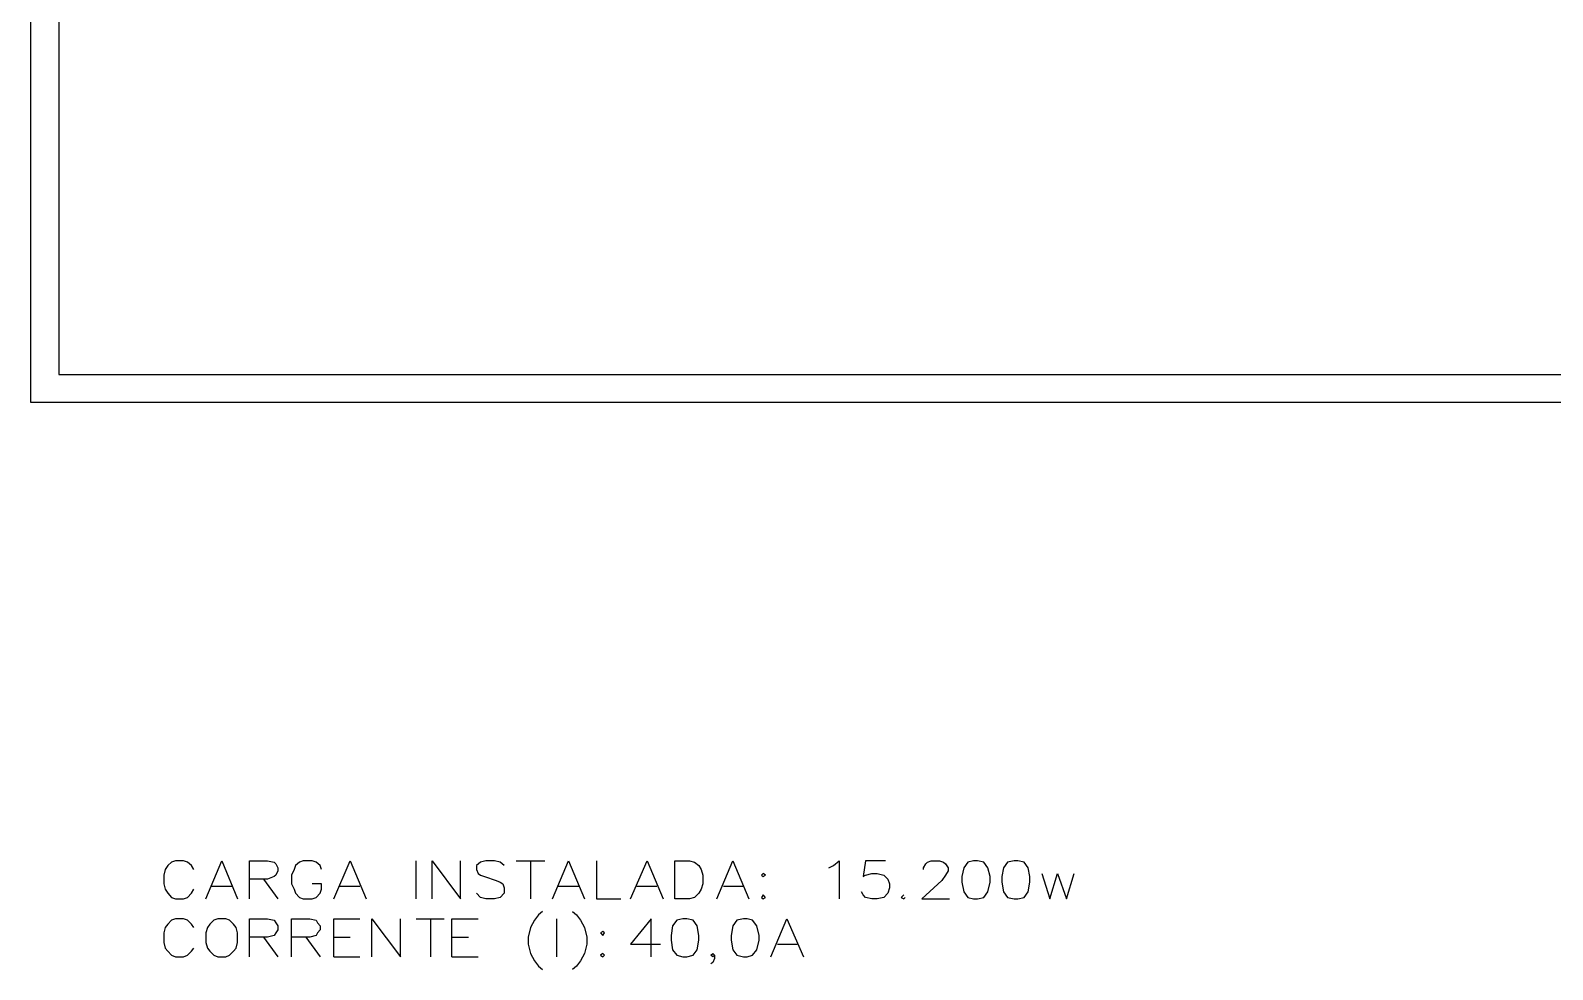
# Model space of a CAD drawing. Header units: millimetres. Extents: x 3240 to 3412, y 1366 to 1426.
# Drawn here: x 3246.25 to 3254.36, y 1381.08 to 1386.09 of the extents above; entities that cross this region are included whole.
import ezdxf

# ---------------------------------------------------------------- set-up
doc = ezdxf.new("R2010")
doc.units = ezdxf.units.MM

msp = doc.modelspace()

# ---------------------------------------------------------------- linework, layer by layer
at = {"color": 7, "linetype": 'Continuous', "lineweight": -2, "true_color": 0x000007}
for points in [[(3246.2467, 1419.7646), (3246.2467, 1384.1099), (3301.1164, 1384.1099), (3301.1164, 1419.7646)], [(3246.3989, 1419.7646), (3246.3989, 1384.2588), (3300.9642, 1384.2588), (3300.9642, 1419.7646)]]:
    msp.add_lwpolyline(points, dxfattribs=at)
at = {"color": 7, "linetype": 'Continuous', "lineweight": 25, "true_color": 0x000007}
for points in [[(3247.1183, 1381.6175), (3247.1051, 1381.639), (3247.0852, 1381.6555), (3247.0637, 1381.6638), (3247.0207, 1381.6638), (3246.9992, 1381.6555), (3246.9794, 1381.639), (3246.9661, 1381.6175), (3246.9579, 1381.5877), (3246.9579, 1381.5414), (3246.9661, 1381.5116), (3246.9794, 1381.4901), (3246.9992, 1381.4686), (3247.0207, 1381.4604), (3247.0637, 1381.4604), (3247.0852, 1381.4686), (3247.1051, 1381.4901), (3247.1183, 1381.5116)], [(3247.1828, 1381.4604), (3247.2672, 1381.6638), (3247.3515, 1381.4604)], [(3247.4144, 1381.4604), (3247.4144, 1381.6638), (3247.5119, 1381.6638), (3247.5467, 1381.6555), (3247.5549, 1381.6473), (3247.5665, 1381.6258), (3247.5665, 1381.6092), (3247.5549, 1381.5877), (3247.5467, 1381.5794), (3247.5119, 1381.5662), (3247.4144, 1381.5662)], [(3247.7997, 1381.6175), (3247.7914, 1381.639), (3247.7699, 1381.6555), (3247.7501, 1381.6638), (3247.7021, 1381.6638), (3247.6823, 1381.6555), (3247.6608, 1381.639), (3247.6525, 1381.6175), (3247.6393, 1381.5877), (3247.6393, 1381.5414), (3247.6525, 1381.5116), (3247.6608, 1381.4901), (3247.6823, 1381.4686), (3247.7021, 1381.4604), (3247.7501, 1381.4604), (3247.7699, 1381.4686), (3247.7914, 1381.4901), (3247.7997, 1381.5116), (3247.7997, 1381.5414), (3247.7501, 1381.5414)], [(3247.8642, 1381.4604), (3247.9519, 1381.6638), (3248.0379, 1381.4604)], [(3248.3041, 1381.4604), (3248.3041, 1381.6638), (3248.3041, 1381.6638)], [(3248.3885, 1381.4604), (3248.3885, 1381.6638), (3248.5407, 1381.4604), (3248.5407, 1381.6638)], [(3248.7739, 1381.639), (3248.7524, 1381.6555), (3248.7226, 1381.6638), (3248.6763, 1381.6638), (3248.6465, 1381.6555), (3248.625, 1381.639), (3248.625, 1381.6175), (3248.6349, 1381.596), (3248.6465, 1381.5877), (3248.668, 1381.5794), (3248.7309, 1381.5579), (3248.7524, 1381.5497), (3248.7656, 1381.5414), (3248.7739, 1381.5199), (3248.7739, 1381.4901), (3248.7524, 1381.4686), (3248.7226, 1381.4604), (3248.6763, 1381.4604), (3248.6465, 1381.4686), (3248.625, 1381.4901)], [(3248.8367, 1381.6638), (3248.9905, 1381.6638), (3248.9905, 1381.6638)], [(3248.9144, 1381.6638), (3248.9144, 1381.4604), (3248.9144, 1381.4604)], [(3249.0319, 1381.4604), (3249.1162, 1381.6638), (3249.2022, 1381.4604)], [(3249.2651, 1381.6638), (3249.2651, 1381.4604), (3249.3957, 1381.4604)], [(3249.447, 1381.4604), (3249.5363, 1381.6638), (3249.6206, 1381.4604)], [(3249.9084, 1381.4604), (3249.9928, 1381.6638), (3250.0788, 1381.4604)], [(3250.5055, 1381.6258), (3250.5303, 1381.639), (3250.5601, 1381.6638), (3250.5601, 1381.4604)], [(3250.8065, 1381.6638), (3250.7006, 1381.6638), (3250.6874, 1381.5794), (3250.7006, 1381.5877), (3250.7337, 1381.596), (3250.7635, 1381.596), (3250.7982, 1381.5877), (3250.8197, 1381.5662), (3250.828, 1381.5414), (3250.828, 1381.5199), (3250.8197, 1381.4901), (3250.7982, 1381.4686), (3250.7635, 1381.4604), (3250.7337, 1381.4604), (3250.7006, 1381.4686), (3250.6874, 1381.4819), (3250.6791, 1381.4984)], [(3251.0099, 1381.6175), (3251.0099, 1381.6258), (3251.0215, 1381.6473), (3251.0314, 1381.6555), (3251.0513, 1381.6638), (3251.0943, 1381.6638), (3251.1158, 1381.6555), (3251.1274, 1381.6473), (3251.1406, 1381.6258), (3251.1406, 1381.6092), (3251.1274, 1381.5877), (3251.1075, 1381.5579), (3251.0017, 1381.4604), (3251.1489, 1381.4604)], [(3247.4904, 1381.5662), (3247.5665, 1381.4604), (3247.5665, 1381.4604)], [(3251.6401, 1381.596), (3251.6831, 1381.4604), (3251.7244, 1381.596), (3251.7724, 1381.4604), (3251.8137, 1381.596)], [(3247.2109, 1381.5282), (3247.3217, 1381.5282), (3247.3217, 1381.5282)], [(3247.8973, 1381.5282), (3248.0031, 1381.5282), (3248.0031, 1381.5282)], [(3249.0616, 1381.5282), (3249.1724, 1381.5282), (3249.1724, 1381.5282)], [(3249.4817, 1381.5282), (3249.5876, 1381.5282), (3249.5876, 1381.5282)], [(3249.9432, 1381.5282), (3250.049, 1381.5282), (3250.049, 1381.5282)], [(3250.9041, 1381.4819), (3250.8908, 1381.4686), (3250.9041, 1381.4604), (3250.9123, 1381.4686)], [(3248.9773, 1381.3926), (3248.9558, 1381.376), (3248.9343, 1381.3462), (3248.9144, 1381.3082), (3248.9012, 1381.2569), (3248.9012, 1381.2189), (3248.9144, 1381.1693), (3248.9343, 1381.1296), (3248.9558, 1381.1015), (3248.9773, 1381.0833)], [(3249.1377, 1381.3926), (3249.1592, 1381.376), (3249.1807, 1381.3462), (3249.2022, 1381.3082), (3249.2138, 1381.2569), (3249.2138, 1381.2189), (3249.2022, 1381.1693), (3249.1807, 1381.1296), (3249.1592, 1381.1015), (3249.1377, 1381.0833)], [(3247.1183, 1381.3082), (3247.1051, 1381.3247), (3247.0852, 1381.3462), (3247.0637, 1381.3545), (3247.0207, 1381.3545), (3246.9992, 1381.3462), (3246.9794, 1381.3247), (3246.9661, 1381.3082), (3246.9579, 1381.2784), (3246.9579, 1381.2272), (3246.9661, 1381.1974), (3246.9794, 1381.1809), (3246.9992, 1381.1594), (3247.0207, 1381.1511), (3247.0637, 1381.1511), (3247.0852, 1381.1594), (3247.1051, 1381.1809), (3247.1183, 1381.1974)], [(3247.4144, 1381.1511), (3247.4144, 1381.3545), (3247.5119, 1381.3545), (3247.5467, 1381.3462), (3247.5549, 1381.333), (3247.5665, 1381.3165), (3247.5665, 1381.295), (3247.5549, 1381.2784), (3247.5467, 1381.2652), (3247.5119, 1381.2569), (3247.4144, 1381.2569)], [(3247.6393, 1381.1511), (3247.6393, 1381.3545), (3247.7369, 1381.3545), (3247.7699, 1381.3462), (3247.7782, 1381.333), (3247.7914, 1381.3165), (3247.7914, 1381.295), (3247.7782, 1381.2784), (3247.7699, 1381.2652), (3247.7369, 1381.2569), (3247.6393, 1381.2569)], [(3247.8642, 1381.1511), (3247.8642, 1381.3545), (3248.0031, 1381.3545)], [(3248.0676, 1381.1511), (3248.0676, 1381.3545), (3248.2198, 1381.1511), (3248.2198, 1381.3545)], [(3248.3041, 1381.3545), (3248.453, 1381.3545), (3248.453, 1381.3545)], [(3248.3802, 1381.3545), (3248.3802, 1381.1511), (3248.3802, 1381.1511)], [(3248.4943, 1381.1511), (3248.4943, 1381.3545), (3248.6349, 1381.3545)], [(3249.0534, 1381.1511), (3249.0534, 1381.3545), (3249.0534, 1381.3545)], [(3249.5578, 1381.1511), (3249.5578, 1381.3545), (3249.447, 1381.2189), (3249.6074, 1381.2189)], [(3250.1962, 1381.1511), (3250.2806, 1381.3545), (3250.3699, 1381.1511)], [(3247.4904, 1381.2569), (3247.5665, 1381.1511), (3247.5665, 1381.1511)], [(3247.7154, 1381.2569), (3247.7914, 1381.1511), (3247.7914, 1381.1511)], [(3247.8642, 1381.2569), (3247.9519, 1381.2569), (3247.9519, 1381.2569)], [(3248.4943, 1381.2569), (3248.5837, 1381.2569), (3248.5837, 1381.2569)], [(3247.8642, 1381.1511), (3248.0031, 1381.1511), (3248.0031, 1381.1511)], [(3248.4943, 1381.1511), (3248.6349, 1381.1511), (3248.6349, 1381.1511)], [(3249.8952, 1381.1594), (3249.8869, 1381.1511), (3249.8754, 1381.1594), (3249.8869, 1381.1693), (3249.8952, 1381.1594), (3249.8952, 1381.1428), (3249.8869, 1381.1213), (3249.8754, 1381.113)], [(3250.2309, 1381.2189), (3250.3368, 1381.2189), (3250.3368, 1381.2189)]]:
    msp.add_lwpolyline(points, dxfattribs=at)
for points in [[(3249.6835, 1381.4604), (3249.6835, 1381.6638), (3249.7612, 1381.6638), (3249.7893, 1381.6555), (3249.8108, 1381.639), (3249.8241, 1381.6175), (3249.8323, 1381.5877), (3249.8323, 1381.5414), (3249.8241, 1381.5116), (3249.8108, 1381.4901), (3249.7893, 1381.4686), (3249.7612, 1381.4604)], [(3251.2762, 1381.6638), (3251.2464, 1381.6555), (3251.2249, 1381.6258), (3251.2134, 1381.5794), (3251.2134, 1381.5497), (3251.2249, 1381.4984), (3251.2464, 1381.4686), (3251.2762, 1381.4604), (3251.2977, 1381.4604), (3251.3308, 1381.4686), (3251.3523, 1381.4984), (3251.3655, 1381.5497), (3251.3655, 1381.5794), (3251.3523, 1381.6258), (3251.3308, 1381.6555), (3251.2977, 1381.6638)], [(3251.4929, 1381.6638), (3251.4581, 1381.6555), (3251.4366, 1381.6258), (3251.4284, 1381.5794), (3251.4284, 1381.5497), (3251.4366, 1381.4984), (3251.4581, 1381.4686), (3251.4929, 1381.4604), (3251.5127, 1381.4604), (3251.5474, 1381.4686), (3251.5689, 1381.4984), (3251.5772, 1381.5497), (3251.5772, 1381.5794), (3251.5689, 1381.6258), (3251.5474, 1381.6555), (3251.5127, 1381.6638)], [(3250.1549, 1381.596), (3250.1466, 1381.5877), (3250.1549, 1381.5794), (3250.1664, 1381.5877)], [(3250.1549, 1381.4819), (3250.1466, 1381.4686), (3250.1549, 1381.4604), (3250.1664, 1381.4686)], [(3247.2457, 1381.3545), (3247.2242, 1381.3462), (3247.2027, 1381.3247), (3247.1911, 1381.3082), (3247.1828, 1381.2784), (3247.1828, 1381.2272), (3247.1911, 1381.1974), (3247.2027, 1381.1809), (3247.2242, 1381.1594), (3247.2457, 1381.1511), (3247.2887, 1381.1511), (3247.3085, 1381.1594), (3247.33, 1381.1809), (3247.3432, 1381.1974), (3247.3515, 1381.2272), (3247.3515, 1381.2784), (3247.3432, 1381.3082), (3247.33, 1381.3247), (3247.3085, 1381.3462), (3247.2887, 1381.3545)], [(3249.7265, 1381.3545), (3249.6934, 1381.3462), (3249.6719, 1381.3165), (3249.6637, 1381.2652), (3249.6637, 1381.2404), (3249.6719, 1381.1891), (3249.6934, 1381.1594), (3249.7265, 1381.1511), (3249.748, 1381.1511), (3249.7811, 1381.1594), (3249.8026, 1381.1891), (3249.8108, 1381.2404), (3249.8108, 1381.2652), (3249.8026, 1381.3165), (3249.7811, 1381.3462), (3249.748, 1381.3545)], [(3250.049, 1381.3545), (3250.0143, 1381.3462), (3249.9928, 1381.3165), (3249.9845, 1381.2652), (3249.9845, 1381.2404), (3249.9928, 1381.1891), (3250.0143, 1381.1594), (3250.049, 1381.1511), (3250.0689, 1381.1511), (3250.0986, 1381.1594), (3250.1201, 1381.1891), (3250.1334, 1381.2404), (3250.1334, 1381.2652), (3250.1201, 1381.3165), (3250.0986, 1381.3462), (3250.0689, 1381.3545)], [(3249.2998, 1381.2867), (3249.2866, 1381.2784), (3249.2998, 1381.2652), (3249.3081, 1381.2784)], [(3249.2998, 1381.1693), (3249.2866, 1381.1594), (3249.2998, 1381.1511), (3249.3081, 1381.1594)]]:
    msp.add_lwpolyline(points, close=True, dxfattribs=at)

doc.saveas('drawing.dxf')
